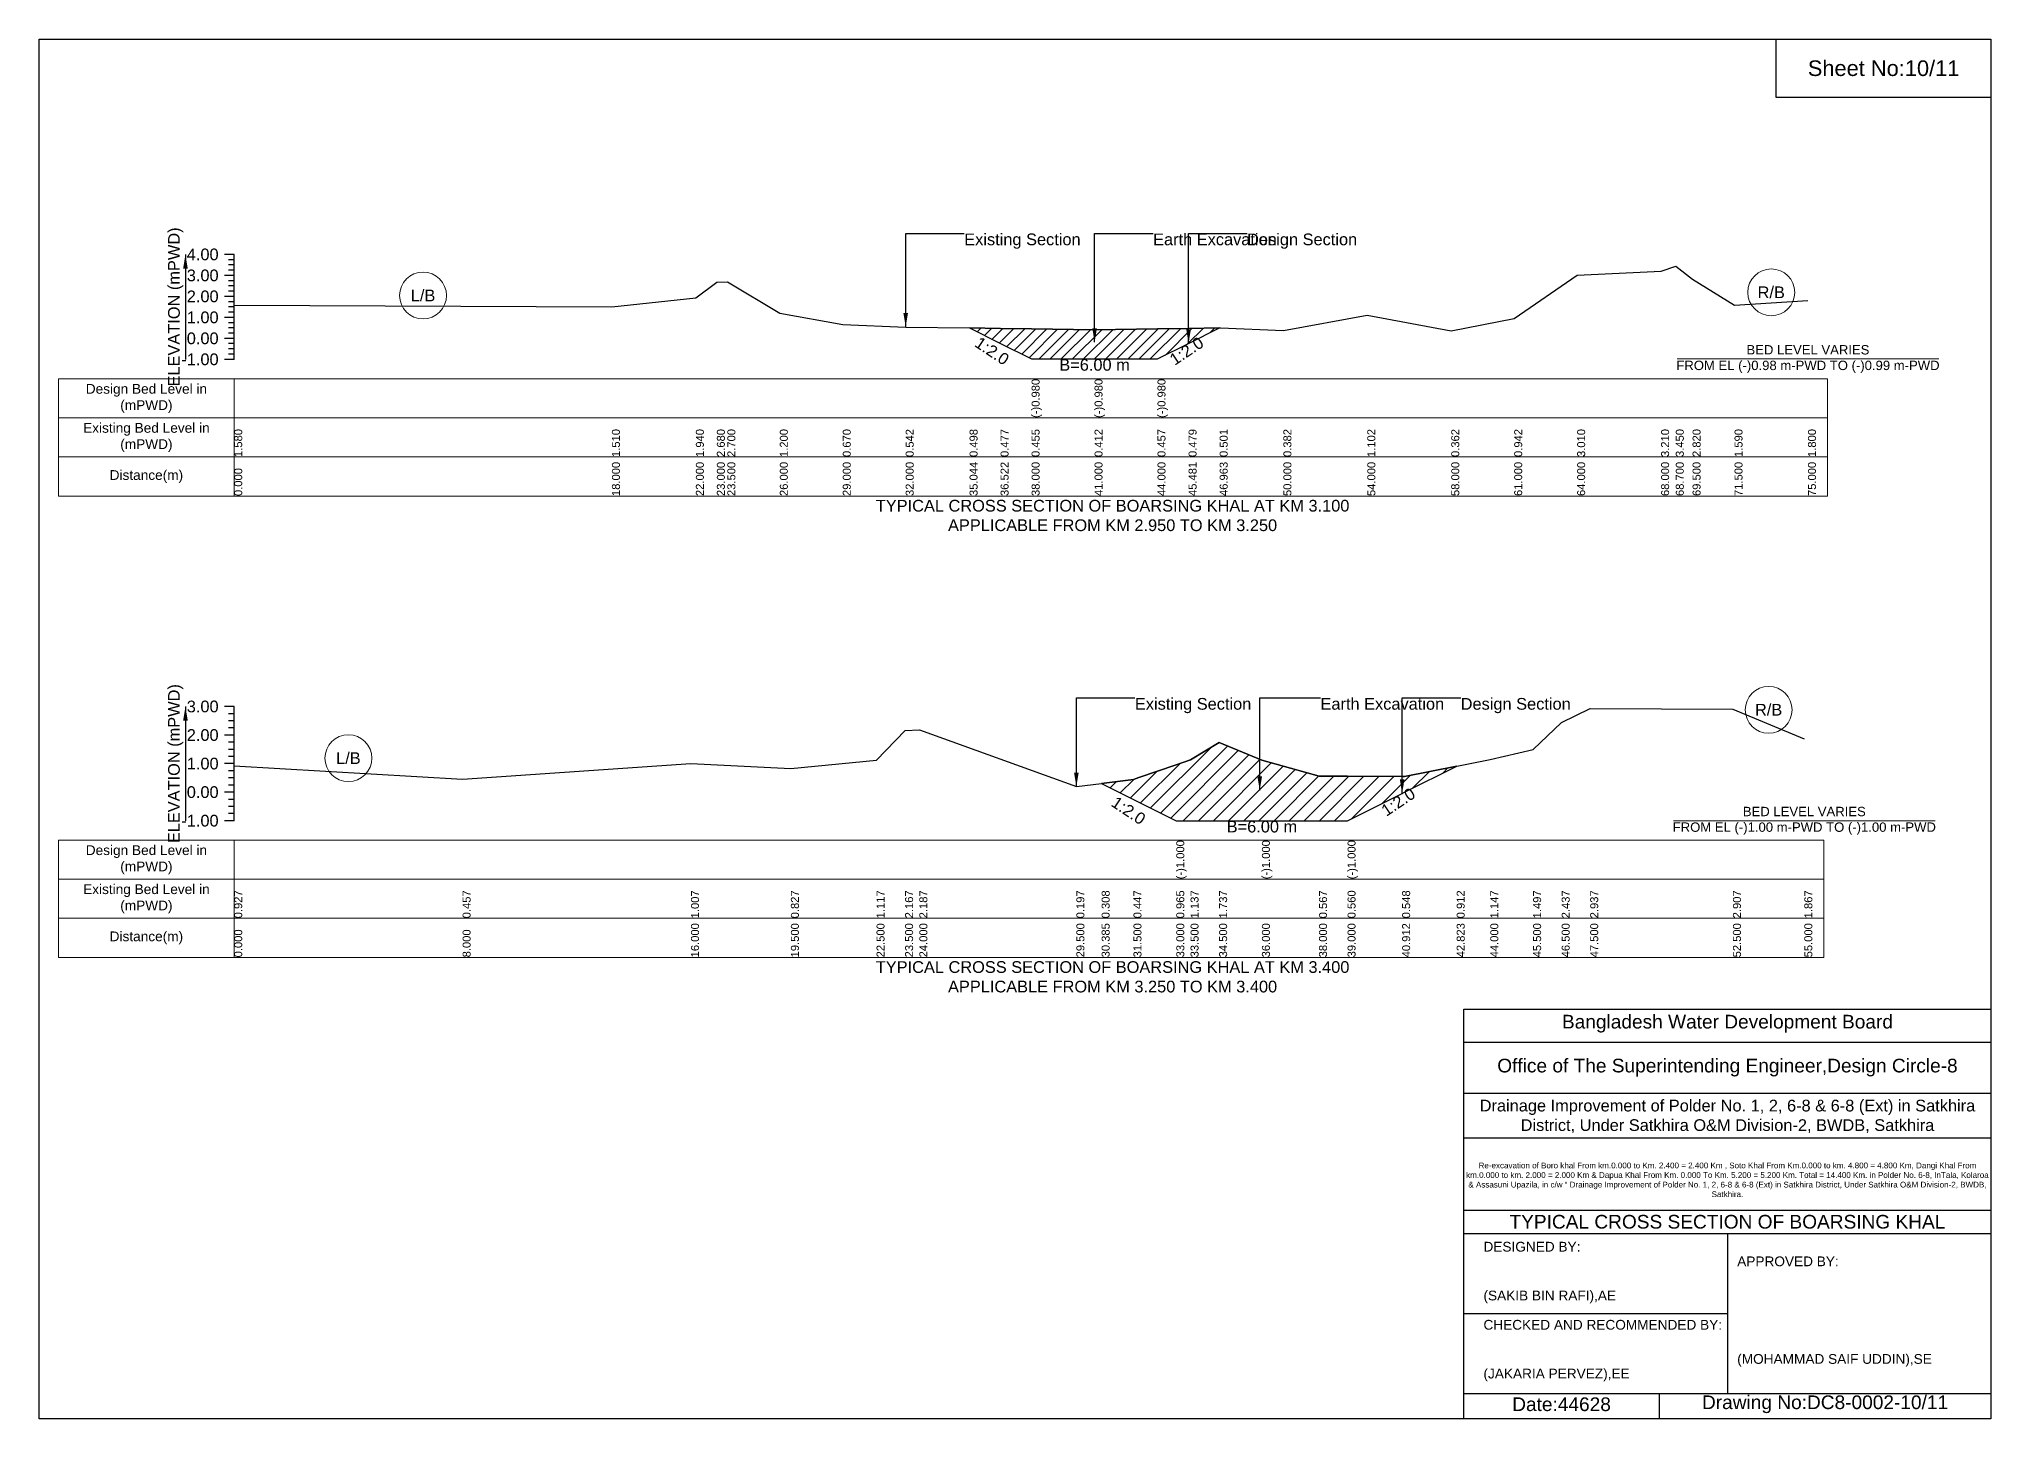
# Model space of a CAD drawing. Header units: inches. Extents: x 91000 to 268000, y -5656 to 20000.
# Drawn here: x 190000 to 198000, y 14344 to 20000 of the extents above; entities that cross this region are included whole.
import ezdxf

# ---------------------------------------------------------------- set-up
doc = ezdxf.new("R2010")
doc.units = ezdxf.units.IN
doc.header["$LTSCALE"] = 7
doc.header["$MEASUREMENT"] = 0
for name, color, linetype, lineweight in [('Cross section Data Border', 7, 'Continuous', 9), ('Cross Section Labels', 7, 'Continuous', 9), ('Existing_Bed_Level for Xsection', 7, 'Continuous', 25)]:
    doc.layers.add(name, color=color, linetype=linetype, lineweight=lineweight)
doc.styles.get("Standard").update_dxf_attribs({"font": 'arial.ttf'})
doc.dimstyles.get("Standard").update_dxf_attribs({"dimtxt": 0.18, "dimasz": 0.18, "dimexe": 0.18, "dimexo": 0.0625, "dimgap": 0.09, "dimtad": 0, "dimtih": 1, "dimtoh": 1, "dimdec": 4, "dimzin": 0, "dimdsep": 46, "dimtxsty": 'Standard', "dimcen": 0.09, "dimadec": 0, "dimazin": 0, "dimtfac": 1, "dimtdec": 4, "dimtofl": 0, "dimtmove": 0, "dimatfit": 3, "dimfxl": 1, "dimtolj": 1, "dimtzin": 0, "dimarcsym": 0})

msp = doc.modelspace()

# ---------------------------------------------------------------- hatches: boundary and pattern name
at = {"layer": 'Existing_Bed_Level for Xsection'}
h = msp.add_hatch(dxfattribs=at)
h.set_pattern_fill('ANSI31', color=256, scale=258, style=0)
h.paths.add_polyline_path([(193813.8, 18815.7), (193940.9, 18752.1), (194068, 18688.6), (194326, 18688.6), (194584, 18688.6), (194711.4, 18752.3), (194838.8, 18816), (194711.4, 18814.1), (194584, 18812.2), (194326, 18808.3), (194068, 18812), (193940.9, 18813.9)])
h = msp.add_hatch(dxfattribs=at)
h.set_pattern_fill('ANSI31', color=256, scale=351, style=0)
h.paths.add_polyline_path([(194355, 16948.9), (194485.5, 16883.7), (194508, 16872.4), (194661, 16796), (194719.5, 16796), (194836.5, 16796), (195012, 16796), (195246, 16796), (195363, 16796), (195586.7, 16907.8), (195597, 16913), (195810.3, 17019.6), (195597, 16977), (195586.7, 16977), (195363, 16978.5), (195246, 16979.3), (195012, 17043.6), (194836.5, 17116.2), (194719.5, 17046), (194661, 17025.8), (194508, 16973), (194485.5, 16965.2)])

# ---------------------------------------------------------------- linework, layer by layer
for points in [[(190000, 20000), (198000, 20000), (198000, 14344), (190000, 14344)], [(197120, 20000), (198000, 20000), (198000, 19760), (197120, 19760)]]:
    msp.add_lwpolyline(points, close=True)
for points in [[(195840, 14344), (195840, 16024), (198000, 16024)], [(195840, 15888), (198000, 15888)], [(195840, 15680), (198000, 15680)], [(195840, 15496), (198000, 15496)], [(195840, 15200), (198000, 15200)], [(195840, 15104), (198000, 15104)], [(196920, 15104), (196920, 14448)], [(195840, 14776), (196920, 14776)], [(195840, 14448), (198000, 14448)], [(196640, 14448), (196640, 14344)]]:
    msp.add_lwpolyline(points)
at = {"layer": 'Cross section Data Border'}
for points in [[(190080, 18606.9), (197330, 18606.9), (197330, 18126.9), (190080, 18126.9)], [(190080, 16716), (197315, 16716), (197315, 16236), (190080, 16236)]]:
    msp.add_lwpolyline(points, close=True, dxfattribs=at)
for points in [[(190800, 18606.9), (190800, 18126.9)], [(190080, 18446.9), (197330, 18446.9)], [(190080, 18286.9), (197330, 18286.9)], [(190800, 16716), (190800, 16236)], [(190080, 16556), (197315, 16556)], [(190080, 16396), (197315, 16396)]]:
    msp.add_lwpolyline(points, dxfattribs=at)
at = {"layer": 'Cross Section Labels'}
for points in [[(196714.2, 18688.6), (197785.8, 18688.6)], [(196699.2, 16796), (197770.8, 16796)]]:
    msp.add_lwpolyline(points, dxfattribs=at)
for centre in [(191574, 18948.7), (197099.5, 18961.6), (197088.8, 17250.7), (191268, 17052.4)]:
    msp.add_circle(centre, 96, dxfattribs=at)
at = {"layer": 'Existing_Bed_Level for Xsection'}
for points in [[(190800, 19116.9), (190760, 19116.9)], [(190800, 19095.4), (190776, 19095.4)], [(190800, 19073.9), (190776, 19073.9)], [(190800, 19052.4), (190776, 19052.4)], [(190800, 18686.9), (190800, 18772.9), (190800, 18858.9), (190800, 18944.9), (190800, 19030.9), (190800, 19116.9)], [(190800, 18908.7), (192348, 18902.7), (192692, 18939.7), (192778, 19003.3), (192821, 19005.1), (193036, 18876.1), (193294, 18830.5), (193552, 18819.5), (193813.8, 18815.7), (193940.9, 18813.9), (194068, 18812), (194068, 18812), (194326, 18808.3), (194326, 18808.3), (194584, 18812.2), (194584, 18812.2), (194711.4, 18814.1), (194838.8, 18816), (194842, 18816), (195100, 18805.7), (195444, 18867.6), (195788, 18804), (196046, 18853.9), (196304, 19031.7), (196648, 19048.9), (196708.2, 19069.6), (196777, 19015.4), (196949, 18909.6), (197250, 18927.7)], [(190800, 19030.9), (190760, 19030.9)], [(190800, 19009.4), (190776, 19009.4)], [(190800, 18987.9), (190776, 18987.9)], [(190800, 18966.4), (190776, 18966.4)], [(190800, 18944.9), (190760, 18944.9)], [(190800, 18923.4), (190776, 18923.4)], [(190800, 18901.9), (190776, 18901.9)], [(190800, 18880.4), (190776, 18880.4)], [(190800, 18858.9), (190760, 18858.9)], [(190800, 18837.4), (190776, 18837.4)], [(190800, 18815.9), (190776, 18815.9)], [(190800, 18772.9), (190760, 18772.9)], [(190800, 18794.4), (190776, 18794.4)], [(190800, 18751.4), (190776, 18751.4)], [(190800, 18729.9), (190776, 18729.9)], [(190800, 18686.9), (190760, 18686.9)], [(190800, 18708.4), (190776, 18708.4)], [(190800, 17264), (190760, 17264)], [(190800, 17234.7), (190776, 17234.7)], [(190800, 17205.5), (190776, 17205.5)], [(190800, 16796), (190800, 16913), (190800, 17030), (190800, 17147), (190800, 17264)], [(190800, 17021.4), (191736, 16966.4), (192672, 17030.8), (193081.5, 17009.7), (193432.5, 17043.6), (193549.5, 17166.5), (193608, 17168.8), (194251.5, 16936), (194355, 16948.9), (194485.5, 16965.2), (194508, 16973), (194661, 17025.8), (194661, 17025.8), (194719.5, 17046), (194836.5, 17116.2), (195012, 17043.6), (195012, 17043.6), (195246, 16979.3), (195363, 16978.5), (195363, 16978.5), (195586.7, 16977), (195597, 16977), (195810.3, 17019.6), (195948, 17047.2), (196123.5, 17088.1), (196240.5, 17198.1), (196357.5, 17256.6), (196942.5, 17253.1), (197235, 17131.4)], [(190800, 17147), (190760, 17147)], [(190800, 17176.2), (190776, 17176.2)], [(190800, 17117.7), (190776, 17117.7)], [(190800, 17088.5), (190776, 17088.5)], [(190800, 17059.2), (190776, 17059.2)], [(190800, 17030), (190760, 17030)], [(190800, 17000.7), (190776, 17000.7)], [(190800, 16971.5), (190776, 16971.5)], [(190800, 16913), (190760, 16913)], [(190800, 16942.2), (190776, 16942.2)], [(190800, 16883.7), (190776, 16883.7)], [(190800, 16854.5), (190776, 16854.5)], [(190800, 16825.2), (190776, 16825.2)], [(190800, 16796), (190760, 16796)]]:
    msp.add_lwpolyline(points, dxfattribs=at)
for points in [[(193813.8, 18815.7), (193940.9, 18752.1), (194068, 18688.6), (194068, 18688.6), (194326, 18688.6), (194326, 18688.6), (194584, 18688.6), (194584, 18688.6), (194711.4, 18752.3), (194838.8, 18816), (194711.4, 18814.1), (194584, 18812.2), (194584, 18812.2), (194326, 18808.3), (194326, 18808.3), (194068, 18812), (194068, 18812), (193940.9, 18813.9)], [(194355, 16948.9), (194485.5, 16883.7), (194508, 16872.4), (194661, 16796), (194661, 16796), (194719.5, 16796), (194836.5, 16796), (195012, 16796), (195012, 16796), (195246, 16796), (195363, 16796), (195363, 16796), (195586.7, 16907.8), (195597, 16913), (195810.3, 17019.6), (195597, 16977), (195586.7, 16977), (195363, 16978.5), (195363, 16978.5), (195246, 16979.3), (195012, 17043.6), (195012, 17043.6), (194836.5, 17116.2), (194719.5, 17046), (194661, 17025.8), (194661, 17025.8), (194508, 16973), (194485.5, 16965.2)]]:
    msp.add_lwpolyline(points, close=True, dxfattribs=at)

# ---------------------------------------------------------------- texts
at = {"attachment_point": 5}
for s, insert, char_height in [('Sheet No:10/11', (197560, 19880), 64), ('Bangladesh Water Development Board', (196920, 15964), 56), ('Office of The Superintending Engineer,Design Circle-8', (196920, 15784), 56)]:
    msp.add_mtext(s, dxfattribs=dict(at, insert=insert, char_height=char_height))
for s, insert, char_height, width, attachment_point in [('Drainage Improvement of Polder No. 1, 2, 6-8 & 6-8 (Ext) in Satkhira District, Under Satkhira O&M Division-2, BWDB, Satkhira', (196920, 15584), 48, 2240, 5), ('Re-excavation of Boro khal From km.0.000 to Km. 2.400 = 2.400 Km , Soto Khal From Km.0.000 to km. 4.800 = 4.800 Km, Dangi Khal From km.0.000 to km. 2.000 = 2.000 Km & Dapua Khal From Km. 0.000 To Km. 5.200 = 5.200 Km. Total = 14.400 Km. in Polder No. 6-8, InTala, Kolaroa & Assasuni Upazila, in c/w “ Drainage Improvement of Polder No. 1, 2, 6-8 & 6-8 (Ext) in Satkhira District, Under Satkhira O&M Division-2, BWDB, Satkhira.', (196920, 15324), 23.565, 2160, 5), ('TYPICAL CROSS SECTION OF BOARSING KHAL', (196920, 15152), 56, 2240, 5), ('DESIGNED BY:^J^J^J(SAKIB BIN RAFI),AE', (195920, 14944), 40, 1120, 4), ('APPROVED BY:^J^J^J^J^J^J(MOHAMMAD SAIF UDDIN),SE', (196960, 14784), 40, 1120, 4), ('CHECKED AND RECOMMENDED BY:^J^J^J(JAKARIA PERVEZ),EE', (195920, 14624), 40, 1120, 4), ('Date:44628', (196240, 14404), 56, 1120, 5), ('Drawing No:DC8-0002-10/11', (197320, 14404), 56, 1760, 5)]:
    msp.add_mtext(s, dxfattribs=dict(insert=insert, char_height=char_height, width=width, attachment_point=attachment_point))
at = {"layer": 'Cross section Data Border', "char_height": 40, "width": 640, "attachment_point": 5}
for s, insert in [('Design Bed Level in (mPWD)', (190440, 18526.9)), ('Existing Bed Level in (mPWD)', (190440, 18366.9)), ('Distance(m)', (190440, 18206.9)), ('Design Bed Level in (mPWD)', (190440, 16636)), ('Existing Bed Level in (mPWD)', (190440, 16476)), ('Distance(m)', (190440, 16316))]:
    msp.add_mtext(s, dxfattribs=dict(at, insert=insert))
at = {"layer": 'Cross Section Labels'}
for s, insert, char_height, attachment_point in [('Existing Section', (193792, 19202.9), 48, 1), ('Earth Excavation', (194566, 19202.9), 48, 1), ('Design Section', (194951.4, 19202.9), 48, 1), ('L/B', (191574, 18948.7), 48, 5), ('R/B', (197099.5, 18961.6), 48, 5), ('BED LEVEL VARIES ^JFROM EL (-)0.98 m-PWD TO (-)0.99 m-PWD', (197250, 18688.6), 38.4, 5), ('B=6.00 m', (194326, 18688.6), 48, 2), ('TYPICAL CROSS SECTION OF BOARSING KHAL AT KM 3.100^JAPPLICABLE FROM KM 2.950 TO KM 3.250', (194400, 18046.9), 48, 5), ('Existing Section', (194491.5, 17299.1), 48, 1), ('Earth Excavation', (195252, 17299.1), 48, 1), ('Design Section', (195826.7, 17299.1), 48, 1), ('R/B', (197088.8, 17250.7), 48, 5), ('L/B', (191268, 17052.4), 48, 5), ('BED LEVEL VARIES ^JFROM EL (-)1.00 m-PWD TO (-)1.00 m-PWD', (197235, 16796), 38.4, 5), ('B=6.00 m', (195012, 16796), 48, 2), ('TYPICAL CROSS SECTION OF BOARSING KHAL AT KM 3.400^JAPPLICABLE FROM KM 3.250 TO KM 3.400', (194400, 16156), 48, 5)]:
    msp.add_mtext(s, dxfattribs=dict(at, insert=insert, char_height=char_height, attachment_point=attachment_point))
at = {"layer": 'Cross Section Labels', "char_height": 48, "attachment_point": 2}
for insert, rotation in [((193919.4, 18741.4), 326.30993), ((194689.9, 18741.5), 33.69007), ((194478.8, 16857.8), 326.30993), ((195557.4, 16893.2), 33.69007)]:
    msp.add_mtext('1:2.0', dxfattribs=dict(at, insert=insert, rotation=rotation))
at = {"layer": 'Existing_Bed_Level for Xsection', "rotation": 90}
for s, insert, char_height, attachment_point in [('ELEVATION (mPWD)', (190560, 18901.9), 48, 5), ('(-)0.980', (194068, 18446.9), 32.8, 1), ('(-)0.980', (194326, 18446.9), 32.8, 1), ('(-)0.980', (194584, 18446.9), 32.8, 1), ('1.580', (190800, 18286.9), 32.8, 1), ('1.510', (192348, 18286.9), 32.8, 1), ('1.940', (192692, 18286.9), 32.8, 1), ('2.680', (192778, 18286.9), 32.8, 1), ('2.700', (192821, 18286.9), 32.8, 1), ('1.200', (193036, 18286.9), 32.8, 1), ('0.670', (193294, 18286.9), 32.8, 1), ('0.542', (193552, 18286.9), 32.8, 1), ('0.498', (193813.8, 18286.9), 32.8, 1), ('0.477', (193940.9, 18286.9), 32.8, 1), ('0.455', (194068, 18286.9), 32.8, 1), ('0.412', (194326, 18286.9), 32.8, 1), ('0.457', (194584, 18286.9), 32.8, 1), ('0.479', (194711.4, 18286.9), 32.8, 1), ('0.501', (194838.8, 18286.9), 32.8, 1), ('0.382', (195100, 18286.9), 32.8, 1), ('1.102', (195444, 18286.9), 32.8, 1), ('0.362', (195788, 18286.9), 32.8, 1), ('0.942', (196046, 18286.9), 32.8, 1), ('3.010', (196304, 18286.9), 32.8, 1), ('3.210', (196648, 18286.9), 32.8, 1), ('3.450', (196708.2, 18286.9), 32.8, 1), ('2.820', (196777, 18286.9), 32.8, 1), ('1.590', (196949, 18286.9), 32.8, 1), ('1.800', (197250, 18286.9), 32.8, 1), ('18.000', (192348, 18126.9), 32.8, 1), ('22.000', (192692, 18126.9), 32.8, 1), ('23.000', (192778, 18126.9), 32.8, 1), ('23.500', (192821, 18126.9), 32.8, 1), ('26.000', (193036, 18126.9), 32.8, 1), ('29.000', (193294, 18126.9), 32.8, 1), ('32.000', (193552, 18126.9), 32.8, 1), ('35.044', (193813.8, 18126.9), 32.8, 1), ('36.522', (193940.9, 18126.9), 32.8, 1), ('38.000', (194068, 18126.9), 32.8, 1), ('41.000', (194326, 18126.9), 32.8, 1), ('44.000', (194584, 18126.9), 32.8, 1), ('45.481', (194711.4, 18126.9), 32.8, 1), ('46.963', (194838.8, 18126.9), 32.8, 1), ('50.000', (195100, 18126.9), 32.8, 1), ('54.000', (195444, 18126.9), 32.8, 1), ('58.000', (195788, 18126.9), 32.8, 1), ('61.000', (196046, 18126.9), 32.8, 1), ('64.000', (196304, 18126.9), 32.8, 1), ('68.000', (196648, 18126.9), 32.8, 1), ('68.700', (196708.2, 18126.9), 32.8, 1), ('69.500', (196777, 18126.9), 32.8, 1), ('71.500', (196949, 18126.9), 32.8, 1), ('75.000', (197250, 18126.9), 32.8, 1), ('0.000', (190800, 18126.9), 32.8, 1), ('ELEVATION (mPWD)', (190560, 17030), 48, 5), ('(-)1.000', (194661, 16556), 32.8, 1), ('(-)1.000', (195012, 16556), 32.8, 1), ('(-)1.000', (195363, 16556), 32.8, 1), ('0.927', (190800, 16396), 32.8, 1), ('0.457', (191736, 16396), 32.8, 1), ('1.007', (192672, 16396), 32.8, 1), ('0.827', (193081.5, 16396), 32.8, 1), ('1.117', (193432.5, 16396), 32.8, 1), ('2.167', (193549.5, 16396), 32.8, 1), ('2.187', (193608, 16396), 32.8, 1), ('0.197', (194251.5, 16396), 32.8, 1), ('0.308', (194355, 16396), 32.8, 1), ('0.447', (194485.5, 16396), 32.8, 1), ('0.965', (194661, 16396), 32.8, 1), ('1.137', (194719.5, 16396), 32.8, 1), ('1.737', (194836.5, 16396), 32.8, 1), ('0.567', (195246, 16396), 32.8, 1), ('0.560', (195363, 16396), 32.8, 1), ('0.548', (195586.7, 16396), 32.8, 1), ('0.912', (195810.3, 16396), 32.8, 1), ('1.147', (195948, 16396), 32.8, 1), ('1.497', (196123.5, 16396), 32.8, 1), ('2.437', (196240.5, 16396), 32.8, 1), ('2.937', (196357.5, 16396), 32.8, 1), ('2.907', (196942.5, 16396), 32.8, 1), ('1.867', (197235, 16396), 32.8, 1), ('0.000', (190800, 16236), 32.8, 1), ('8.000', (191736, 16236), 32.8, 1), ('16.000', (192672, 16236), 32.8, 1), ('19.500', (193081.5, 16236), 32.8, 1), ('22.500', (193432.5, 16236), 32.8, 1), ('23.500', (193549.5, 16236), 32.8, 1), ('24.000', (193608, 16236), 32.8, 1), ('29.500', (194251.5, 16236), 32.8, 1), ('30.385', (194355, 16236), 32.8, 1), ('31.500', (194485.5, 16236), 32.8, 1), ('33.000', (194661, 16236), 32.8, 1), ('33.500', (194719.5, 16236), 32.8, 1), ('34.500', (194836.5, 16236), 32.8, 1), ('36.000', (195012, 16236), 32.8, 1), ('38.000', (195246, 16236), 32.8, 1), ('39.000', (195363, 16236), 32.8, 1), ('40.912', (195586.7, 16236), 32.8, 1), ('42.823', (195810.3, 16236), 32.8, 1), ('44.000', (195948, 16236), 32.8, 1), ('45.500', (196123.5, 16236), 32.8, 1), ('46.500', (196240.5, 16236), 32.8, 1), ('47.500', (196357.5, 16236), 32.8, 1), ('52.500', (196942.5, 16236), 32.8, 1), ('55.000', (197235, 16236), 32.8, 1)]:
    msp.add_mtext(s, dxfattribs=dict(at, insert=insert, char_height=char_height, attachment_point=attachment_point))
at = {"layer": 'Existing_Bed_Level for Xsection', "char_height": 48, "attachment_point": 6}
for s, insert in [('4.00', (190736, 19116.9)), ('3.00', (190736, 19030.9)), ('2.00', (190736, 18944.9)), ('1.00', (190736, 18858.9)), ('0.00', (190736, 18772.9)), ('-1.00', (190736, 18686.9)), ('3.00', (190736, 17264)), ('2.00', (190736, 17147)), ('1.00', (190736, 17030)), ('0.00', (190736, 16913)), ('-1.00', (190736, 16796))]:
    msp.add_mtext(s, dxfattribs=dict(at, insert=insert))

# ---------------------------------------------------------------- leaders
at = {"layer": 'Cross Section Labels', "annotation_type": 0, "has_hookline": 1, "hookline_direction": 0}
for points, text_width in [([(193552, 18819.5), (193552, 19202.9), (193791.9, 19202.9)], 467.2), ([(194326.3, 18757), (194326.3, 19202.9), (194565.9, 19202.9)], 497), ([(194711.4, 18752.3), (194711.4, 19202.9), (194951.3, 19202.9)], 441.2), ([(194251.5, 16936), (194251.5, 17299.1), (194491.4, 17299.1)], 467.2), ([(195003, 16920.5), (195003, 17299.1), (195251.9, 17299.1)], 497), ([(195586.7, 16907.8), (195586.7, 17299.1), (195826.6, 17299.1)], 441.2)]:
    msp.add_leader(points, dimstyle='Standard', override={"dimasz": 57.6}, dxfattribs=dict(at, text_width=text_width))
at = {"layer": 'Existing_Bed_Level for Xsection'}
for points in [[(190600, 19116.9), (190600, 18686.9)], [(190600, 17264), (190600, 16796)]]:
    msp.add_leader(points, dimstyle='Standard', override={"dimasz": 57.6}, dxfattribs=at)

doc.saveas('drawing.dxf')
